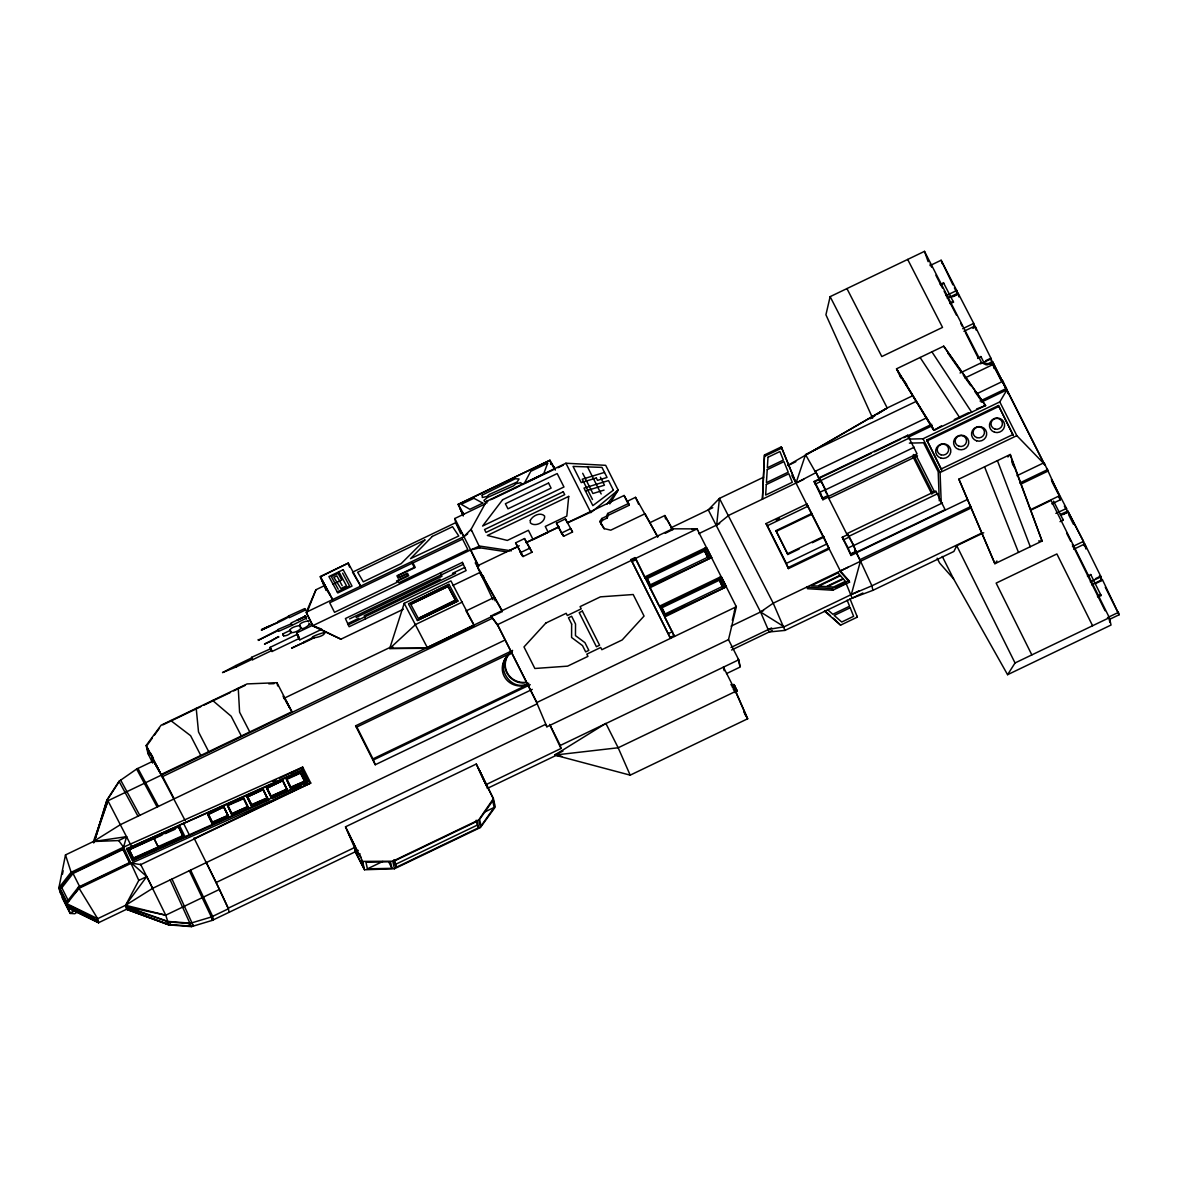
<?xml version="1.0" encoding="UTF-8"?>
<svg xmlns="http://www.w3.org/2000/svg" width="1178" height="1178" viewBox="0 0 1178 1178"><rect width="100%" height="100%" fill="white"/><g stroke="black" fill="none" stroke-linecap="round" stroke-linejoin="round"><path stroke-width="1.5" d="M764.493 454.958L762.431 499.163L764.493 454.958L781.279 446.904L796.019 483.054L841.151 572.596L849.559 582.168L832.772 590.237L807.548 588.706L806.812 587.071L832.021 588.602L848.808 580.548L849.559 582.168M185.947 836.969L132.658 860.765L126.694 848.94L301.583 770.162L307.561 781.986L304.174 784.165M129.109 849.765L178.526 826.868L182.929 835.57L182.855 836.439L133.512 858.482L129.109 849.765L162.004 835.069M132.658 860.765L126.738 848.248M133.512 858.482L129.153 849.264M133.541 857.982L158.22 846.953L153.847 837.882M178.526 826.868L182.855 836.439M207.726 814.72L224.041 806.797L228.341 816.074L212.069 823.334L207.726 814.72L224.041 806.797M212.069 823.334L207.77 814.072M212.32 822.17L208.329 814.248L212.32 822.17L227.825 815.441L223.849 807.328L228.341 816.074M227.398 805.296L231.713 814.558L248.028 806.65L243.669 798.036L227.398 805.296L231.713 814.558M243.463 798.772L227.958 805.487L231.933 813.6L247.454 806.68L243.478 798.551M243.669 798.036L247.984 807.298M246.997 797.167L263.312 789.26L267.612 798.537L251.341 805.796L246.997 797.167L263.121 789.79L267.612 798.537M251.341 805.796L247.041 796.534M251.591 804.633L247.601 796.711L251.591 804.633L267.097 797.904L263.121 789.79M266.626 788.406L282.941 780.499L287.255 789.761L270.984 797.02L266.626 788.406L282.941 780.499M267.215 788.156L271.205 796.063L286.725 789.142L282.735 781.22M270.984 797.02L266.67 787.758M286.313 778.982L290.613 788.259L305.058 781.176L300.714 772.562L286.313 778.982L290.613 788.259M286.843 779.394L290.848 787.302L286.843 779.394L300.523 773.077L304.498 781.205L290.863 787.081M305.014 781.824L300.523 773.077M307.502 782.678L301.583 770.162M505.259 639.934L120.509 824.6L93.43 841.519L65.482 854.933L58.9 887.8L59.342 889.802L67.396 905.749L98.127 920.71M62.463 874.238L63.156 870.778M986.222 364.841L981.554 362.677L924.494 251.356L830.137 296.65L825.925 314.776L872.633 418.131M728.505 639.625L736.338 606.758L697.037 528.893L672.579 528.804L490.961 615.976L498.117 626.092L536.329 701.808L546.901 726.782L728.505 639.625L738.709 659.813L740.299 666.984L726.531 673.595M734.409 611.249L735.352 607.789M732.304 620.276L735.823 606.066M67.396 905.749L66.94 903.747L79 888.345L131.583 863.106L140.727 864.637L310.756 783.075L302.717 767.143L123.528 847.159L70.945 872.397L58.9 887.8L66.94 903.747L97.671 918.693L125.604 905.293L138.798 880.378L123.528 847.159L126.591 836.66L93.43 841.519L93.739 842.962M94.269 841.254L106.83 800.127L119.022 781.308L136.633 769.043L153.7 760.855L185.226 820.713M94.152 842.211L106.565 801.555M495.128 600.809L494.362 597.349L466.032 610.94L474.381 625.842L450.938 580.901L404.216 603.327L389.682 648.533L427.658 648.268L472.761 626.622M94.314 841.283L107.949 800.775L492.787 616.065M106.83 800.127L107.949 800.775L93.43 841.519L118.698 840.562L126.65 836.748M307.296 611.75L315.954 589.736L324.48 585.643L332.667 599.558L320.239 576.572L348.276 563.113L360.704 586.099L352.517 572.184L455.724 522.649L454.796 518.511L485.189 503.934M507.335 656.264C499.369 668.574 511.782 685.537 525.771 682.548M315.954 589.736L306.251 612.236L306.633 613.443L312.98 626.019L340.913 639.183L403.406 609.203M601.236 524.181L599.911 521.412L601.781 518.497L606.405 516.288L607.686 513.475L628.581 503.448L624.104 495.482L567.384 522.693M604.108 528.848L600.618 523.179L602.488 520.264L607.112 518.055L608.378 515.242L629.273 505.215L628.581 503.448M609.806 503.889L618.155 490.048L605.683 465.325L565.926 463.234L486.44 501.386L471.097 529.305L463.911 536.564L306.251 612.236L312.98 626.019L321.638 629.096M909.298 439.085L923.037 438.761L999.783 401.919L1006.94 389.859L1002.993 381.201L976.96 393.688M983.718 532.765L956.742 545.708L953.885 551.466L872.913 590.34L852.136 598.174L845.51 581.991M942.267 556.428L953.62 578.928L1007.588 674.699L1015.038 662.964L1109.381 617.67L1051.085 500.429L1030.75 510.192M107.581 799.435L118.433 782.707M345.507 826.809L362.618 861.398L392.76 861.206L478.739 819.932L493.405 798.625L476.28 764.036L345.507 826.809L356.934 853.019L354.858 849.426M494.171 807.445L481.08 825.999L479.608 819.387L492.684 800.834L494.171 807.445L484.305 812.172M147.294 745.07L152.36 738.002M154.392 735.19L159.472 728.122M354.696 850.752L364.488 869.762L394.439 868.76L480.433 827.486L495.275 806.989L493.405 798.625M507.777 655.822L510.575 652.435M152.713 763.108L147.986 753.567L146.175 745.468L161.121 725.192L247.115 683.917L276.963 682.695L291.908 711.718L161.121 774.491M996.912 560.978L994.895 563.702L958.863 479.151L1010.268 454.472L1042.074 541.055L994.895 563.702L958.863 479.151M129.727 862.502L78.396 887.137L66.837 901.921L59.99 888.374L71.549 873.59L122.88 848.955L129.845 863.047L122.88 848.955M59.99 888.374L61.83 887.8L73.036 873.487L122.998 849.5M75.392 892.762L77.63 889.891M606.803 504.258L618.155 490.048L592.372 511.443L567.428 522.929L565.411 518.938L556.487 523.223L562.171 534.473M615.755 492.802L618.155 490.048M490.858 499.737L491.8 498.677M1007.926 456.976L1010.268 454.472L1011.033 457.314M519.586 486.205L521.589 484.07L520.779 482.671L515.993 483.716L513.564 485.822L487.53 497.425L483.981 500.356L484.762 501.725L487.721 501.445M467.695 533.811L463.911 536.564L455.724 522.649L460.731 533.752M291.04 623.044L305.367 616.168M305.19 616.079L305.455 616.801M278.376 630.451L258.409 640.184L278.17 629.906L278.774 631.261L291.997 625.371L291.467 623.869M290.23 630.834C288.242 627.948 300.066 624.664 300.14 626.092M252.239 659.047L251.591 657.339L270.837 648.636M299.772 625.901C297.901 623.133 307.959 620.188 308.489 621.395M270.366 648.239L270.16 647.326L297.298 634.309L297.784 635.03M290.789 632.041C291.231 634.162 302.422 629.994 300.655 627.226M252.21 658.576L252.652 659.724L271.617 650.609L271.396 649.814M300.243 627.079C301.141 631.629 309.814 624.973 309.519 623.648M297.931 636.238L296.62 632.998L312.612 625.312M271.058 649.638L272.015 651.508L270.881 648.504M297.254 634.338L298.152 637.048M272.015 651.508L299.153 638.476L298.756 637.077M298.181 636.783L299.757 639.845L320.431 629.921M553.042 465.855L554.853 469.168M62.036 897.474L70.091 913.421L74.567 910.358L85.641 915.439M77.792 911.684L74.803 913.73L70.091 913.421M870.159 418.764L874.812 415.819M877.904 413.861L887.211 407.971L913.009 395.587M537.448 703.693L152.698 888.3L125.604 905.293L126.502 909.298L168.866 924.892L191.454 926.644L212.114 920.43L358.23 850.369M630.186 775.153L554.72 755.069L605.86 723.395L618.17 747.765L630.186 775.153L747.691 718.757L735.676 691.368L723.366 666.998L724.205 670.738M788.067 465.266L887.211 407.971L830.137 296.65M906.677 384.411L900.169 375.561L934.154 430.191L985.544 405.512L943.696 346.17L896.532 368.817L933.226 429.646L934.154 430.191L941.502 425.847M807.298 454.119L887.211 407.971M511.841 652.509C492.242 662.64 509.75 693.68 528.775 683.255M841.136 572.582L840.385 570.947L971.379 507.865M930.046 265.565L941.119 260.25L956.742 290.51L957.567 294.206L951.25 297.239M462.954 514.874L459.656 507.262L463.337 515.949L458.154 504.302L549.949 460.245L554.779 468.726M458.213 504.567L549.949 460.245M326.188 590.502L320.298 576.837L348.276 563.113M492.728 498.898L518.865 486.352M522.119 484.791L553.145 469.889M940.147 284.163L943.74 283.176L940.486 284.752M558.004 467.725L563.261 465.192M333.05 584.2L341.738 580.032L338.13 573.377L331.371 576.616L338.189 589.236M946.022 295.442L949.321 294.073M946.067 295.634L956.742 290.51M947.348 298.019L950.661 296.65M947.406 298.211L958.067 293.101L973.72 323.405L974.471 326.777M337.188 591.857L349.542 585.922L342.621 573.126M953.326 296.517L957.199 294.662M278.406 622.043C232.802 641.774 296.002 616.079 288.404 616.065L304.749 608.584M278.096 621.424L288.536 616.359L288.963 617.139M261.398 629.921L270.675 625.695M261.516 630.171L270.646 625.768M289.199 617.728L305.5 609.954L305.264 609.217M949.88 302.923L953.135 301.362L953.488 302.128L950.234 303.688M277.979 629.479L291.216 623.81M296.797 620.35L305.558 616.065M298.387 619.893L304.233 617.081M291.997 625.371L306.295 618.185M290.789 631.496L290.127 630.392L282.808 633.926M272.015 640.655L264.49 644.101L278.582 636.842M283.132 634.824C283.545 637.696 292.218 633.661 290.716 631.467M252.372 659.312L251.812 657.839L235.688 665.585M236.277 666.91L222.524 672.594L235.733 665.614L236.307 666.939L252.386 659.179M349.586 618.921L463.322 564.336M324.244 631.879C327.911 637.843 295.619 641.053 324.465 632.395M303.777 642.039L313.569 637.298L313.922 637.975M291.761 648.003L303.953 642.378L291.849 648.15M356.124 617.493L441.927 576.322L440.41 572.95M304.057 642.673L313.849 637.931M515.611 542.852L524.519 538.567L529.923 548.109L531.985 552.261L523.061 556.546L515.611 542.852L523.061 556.546M347.716 623.618L358.819 618.288M440.263 579.193L364.223 615.696L365.636 618.803M452.455 573.347L464.736 567.457M962.662 328.721L973.72 323.405M348.246 624.796L455.547 573.303M963.928 331.283L974.986 325.982L991.199 358.804L992.053 362.603L987.311 364.871M519.277 545.782L477.075 566.044L475.22 562.834M525.918 542.602L559.094 526.684M517.613 546.842L509.338 550.568M524.519 538.567L526.537 542.557L558.505 527.214M972.895 328.368L975.472 327.131L976.15 330.12M408.471 603.799L448.995 584.347L457.918 601.045L417.41 620.482L408.663 604.314M410.283 603.534L448.995 584.347M448.082 586.394L410.754 604.314L448.082 586.394L455.636 600.53L419.928 617.67M657.722 536.903L635.516 497.337L627.108 501.372L629.273 505.215M521 552.379L529.923 548.109M452.735 585.525L480.683 572.11M162.903 724.868L200.775 706.697M204.059 705.121L230.402 692.473M233.7 690.897L245.23 685.36M563.599 536.284L572.523 532.014L570.815 528.583L561.891 532.868L563.599 536.284L556.487 523.223M455.444 600.014L418.308 618.45L410.754 604.314M657.707 536.815L645.014 513.741L610.778 530.174L604.358 528.642L599.911 521.412M765.126 456.077L781.912 448.008M462.365 602.046L415.643 624.458L389.682 648.533L392.848 647.016M151.02 753.508L148.649 754.656L147 747.279L159.752 771.929L152.242 758.279L153.111 762.166M977.607 357.994L981.156 356.949L977.902 358.51M960.055 372.999L981.554 362.677L993.113 364.458L1003.332 382.703L1002.993 381.201M985.677 360.689L990.86 358.2L991.567 361.528M980.567 363.796L991.199 358.804M284.31 698.171L390.124 647.385L389.874 648.356L426.038 648.106L473.968 625.106M649.785 522.752L664.834 515.522L672.771 529.688M986.649 364.444L992.583 361.587L1008.766 394.35M155.363 764.213L159.059 770.515M915.954 401.507L805.605 454.458L796.019 483.054L781.279 446.904M964.959 377.976L993.113 364.458L994.011 368.449M763.668 477.178L719.434 498.397L708.287 509.883L760.561 611.986L769.19 631.968L784.975 630.407L862.914 592.99M788.141 465.428L795.842 461.732M670.665 527.935L712.778 507.718M492.964 599.661L477.075 566.044L502.108 610.631L502.299 611.5L494.362 615.314L494.171 614.445M665.246 533.295L672.756 529.585L672.579 528.804M161.636 775.021L162.667 776.552L492.183 618.391M630.981 559.535L670.503 638.358L630.981 559.535L634.957 557.621L636.223 559.594L674.464 636.444L664.642 616.992L726.384 586.747L721.481 577.014L719.625 577.308L659.489 606.169L664.407 615.903L726.384 586.747M820.153 481.581L815.485 471.185L926.571 417.881M490.961 615.976L497.543 624.649L697.037 528.893L697.612 530.336M632.247 561.494L636.223 559.594M803.72 479.358L728.858 515.287L716.68 525.049L719.434 498.397L773.224 603.195L784.975 630.407M698.701 533.678L719.684 523.606M819.432 479.858L818.99 477.841L907.693 435.271L917.073 453.839L828.37 496.424L828.811 498.441L847.571 535.607L847.115 533.59L935.833 491.005L945.33 510.089M871.219 453.339L819.093 478.356L815.485 471.185M874.474 451.778L900.537 439.261M903.806 437.701L931.769 424.271M980.081 401.08L1006.601 388.357M822.892 499.737L822.538 498.147L827.898 495.57L828.252 497.16L822.892 499.737L814.131 481.493L819.49 478.916L819.859 480.506M814.219 481.89L819.579 479.313M932.181 425.744L908.15 437.288L907.693 435.271M981.289 402.184L1006.94 389.859L1044.459 464.191L1016.82 435.654L999.783 401.919M909.593 437.907L820.889 480.491L825.572 489.783L914.29 447.198M814.131 481.493L815.839 483.863L821.199 481.287L828.37 496.424M954.239 419.574L968.714 412.624M926.777 439.954L941.605 469.875L926.777 439.954L998.473 405.526L1013.301 435.462L998.473 405.526M822.538 498.147L820.05 492.198L825.41 489.621M926.998 440.94L998.694 406.528M634.957 557.621L644.999 578.059L644.749 576.97L704.886 548.109L706.741 547.814L711.645 557.547L649.903 587.793L658.914 605.625M662.905 569.46L666.159 567.899M692.208 555.398L700.35 551.481M649.152 583.007L646.722 577.603L704.194 550.023L708.066 558.298L704.194 550.023M646.972 578.678L704.429 551.098M799.214 549.007L787.773 554.499L787.596 553.719L823.569 536.461L829.297 548.977L788.421 568.591L766.009 523.606L806.886 503.993L823.731 537.242L812.29 542.734M776.052 519.94L779.321 518.364M766.009 523.606L767.364 525.712L808.241 506.098M828.811 498.441L917.529 455.857M532.279 689.38L375.252 764.743L355.609 725.825L512.621 650.447M707.816 557.209L650.359 584.789L646.722 577.603M355.609 725.825L357.125 728.181L356.875 727.017L512.239 652.45M649.903 587.793L649.667 586.703L711.645 557.547M787.773 554.499L775.963 530.66L811.922 513.402M776.14 531.44L812.098 514.182M273.002 781.382L276.3 779.807M279.613 778.216L302.717 767.143M290.613 773.416L302.172 767.865L309.858 783.075L194.252 838.559M941.384 468.888L1013.08 434.461M941.237 502.829L940.073 472.496L1016.82 435.654M676.01 599.44L685.787 594.743M708.567 583.817L715.09 580.68M664.613 613.635L661.462 606.803L718.933 579.208L722.806 587.498L718.933 579.208M126.62 864.593L79.868 887.034L73.036 873.487M661.712 607.877L719.169 580.298M722.556 586.408L665.099 613.988L661.462 606.803M681.753 607.2L685.036 605.625M375.252 764.743L372.955 758.897L528.333 684.33M373.22 760.06L530.233 684.698M788.421 568.591L786.374 563.379L827.25 543.765M842.27 537.227L847.63 534.665L853.535 545.37L856.391 552.909L851.031 555.471L842.27 537.227L848.175 547.947L853.535 545.37M847.115 533.59L849.014 536.24L937.732 493.656M843.963 539.598L849.323 537.035M788.2 567.56L829.062 547.947M138.813 880.408L146.749 876.565L165.745 915.188L168.866 924.892L126.502 909.298L98.569 922.713L67.838 907.752L59.798 891.82M668.589 633.484L672.564 631.585M856.951 554.19L853.711 545.532L942.429 502.947M670.282 637.386L674.258 635.487M736.338 606.758L536.844 702.515L497.543 624.649M851.031 555.471L850.678 553.881L856.038 551.319M850.766 554.278L856.126 551.716M856.494 552.173L945.212 509.588M967.477 499.457L856.612 552.673L871.897 585.805L872.913 590.34M1016.997 475.691L1044.12 462.674L1047.949 471.112L1021.179 483.967M860.117 559.609L970.981 506.393M1019.692 483.009L1047.61 469.61M848.086 567.251L773.224 603.195L760.561 611.986L784.15 626.77L859.027 590.841M731.126 626.107L763.565 610.543M194.002 838.029L216.134 882.513L545.664 724.337L546.901 726.782M835.762 587.955L846.172 582.963M219.432 889.419L228.385 908.798L211.348 916.985L190.674 923.184L168.101 921.432L125.913 906.677L165.745 915.188L219.432 889.419L206.4 862.59M731.008 647.458L771.619 627.962M731.582 650.02L772.194 630.524M981.819 533.045L871.897 585.805L851.326 594.537L860.441 561.111L854.61 549.537M1030.824 509.529L1059.405 495.805L1046.786 468.314M1051.851 503.86L1060.303 499.796L1059.405 495.805M485.954 784.681L560.978 748.486L560.286 745.453L738.709 659.813M229.165 912.317L228.252 908.179L355.138 847.276L347.422 830.902M1055.871 513.372L1066.532 508.484L1051.468 479.49L1051.91 481.449M561.832 756.364L554.72 755.069L562.937 751.122M487.28 788.435L558.431 754.288M1084.643 546.43L1083.51 541.379L1067.857 511.061L1060.391 514.433M1061.025 515.213L1067.356 512.18L1066.532 508.484M1063.116 514.491L1066.988 512.621M355.079 850.221L357.729 854.786L359.982 853.711M824.453 611.073L840.577 625.15L857.363 617.095L850.001 598.807M1060.023 521.663L1063.278 520.102L1062.924 519.321M735.676 691.368L618.17 747.765L554.72 755.069L558.136 753.684M367.433 868.834L391.965 868.333L390.492 861.766L365.96 862.252L367.433 868.834L382.776 861.457M476.221 820.227L477.311 825.101L394.983 864.623L396.309 867.244L478.651 827.736L477.193 821.228L394.866 860.75L396.309 867.244M1072.451 546.68L1083.51 541.379M1073.718 549.257L1084.776 543.941L1100.988 576.764L1101.842 580.563L1095.525 583.596M1087.397 575.954L1090.946 574.923L1087.692 576.484M1095.466 578.663L1100.635 576.175M1090.327 581.888L1100.988 576.764M1091.697 584.582L1094.951 583.11M1091.697 584.686L1102.372 579.561L1119.1 614.769L1109.617 619.319M1097.41 596.156L1100.664 594.596L1101.091 595.523L1097.837 597.084M1107.497 617.625L1118.555 612.324M1007.588 674.699L1111.031 625.047L1109.381 617.67M126.694 848.94L179.984 825.145M183.312 823.658L301.539 770.854M165.303 833.597L175.169 829.194M158.25 846.599L182.929 835.57M212.128 822.686L228.385 815.426M231.757 813.924L248.028 806.65M251.385 805.148L267.656 797.889M271.028 796.372L287.299 789.113M290.657 787.611L305.058 781.176M132.702 860.073L307.561 781.986M189.275 835.482L269.291 799.744M272.53 798.286L300.861 785.638M310.756 783.075L131.583 863.106L146.749 876.565L125.604 905.293L165.745 915.188M976.636 408.957L985.544 405.512L943.696 346.17M604.505 472.407L582.256 479.225L592.505 499.531M585.466 491.005L604.461 485.189L600.427 477.208M604.049 490.107L592.902 493.508L582.698 473.291M506.481 551.79L479.947 547.814L470.64 549.92L312.995 625.592L340.913 639.183M768.616 629.405L784.15 626.77M691.677 529.437L697.037 528.893M514.639 487.707L516.155 487.618M268.79 683.814L274.032 683.667M909.387 443.119L923.581 442.781L938.189 471.715L939.308 500.886M1038.643 540.952L1042.074 541.055L1011.416 458.728M554.72 755.069L558.372 755.216M72.638 912.773L70.15 912.611L63.759 899.948M511.399 550.833L479.549 546.047L470.64 549.92L477.812 565.764M984.366 405.099L985.544 405.512M67.838 907.752L98.569 922.713L98.289 921.24M70.224 906.176L78.808 910.358M83.343 912.567L86.554 914.128M71.136 906.81L81.724 911.963M83.24 912.7L93.842 917.853M78.558 909.828L81.68 911.743M736.81 690.838L736.353 690.146M170.766 720.553L190.6 735.69L200.79 755.451M212.644 700.454L231.153 716.224L241.343 735.985M827.501 609.615L832.831 614.268L849.574 606.228L847.129 600.191M825.16 611.132L830.534 615.829M833.214 618.17L840.577 625.15M296.709 632.939L299.83 639.787M299.153 638.476L298.432 637.313M289.921 629.921L290.48 630.966M291.157 632.792L290.819 631.717M282.956 634.073L283.28 634.78M283.736 635.884L282.985 634.324M270.16 647.326L271.117 649.196M258.159 639.507L258.586 640.434M251.591 657.339L251.974 658.075M953.62 578.928L939.602 563.01L937.158 558.195M840.385 570.947L848.808 580.548M118.698 840.562L123.528 847.159M818.99 477.841L821.199 481.287M816.295 485.041L814.896 483.098L815.117 484.055M844.435 540.79L843.036 538.832L843.242 539.789M947.642 352.782L961.277 372.219M963.383 375.208L970.731 385.662M974.928 391.656L981.23 400.623M278.671 637.269L278.376 636.635M271.868 640.434L278.45 636.591M931.901 351.839L971.644 412.197M920.106 357.494L959.849 417.851M305.352 609.777L305.352 609.438M480.241 573.804L484.364 580.489L483.348 575.939M934.154 430.191L896.532 368.817L900.993 378.109M745.085 714.486L747.691 718.757M743.701 711.806L745.571 714.884M734.571 685.714L733.747 684.374L734.144 685.449M730.92 684.477L731.391 685.243M192.603 924.671L193.413 926.055L171.988 879.038M462.586 512.577L463.219 513.652M305.249 615.829L306.192 617.773M306.295 618.612L305.897 617.773M120.701 780.145L139.799 815.353M119.022 781.308L137.973 816.221M856.73 615.976L857.363 617.095M458.154 504.302L463.793 514.197M551.363 463.087L555.324 470.096M994.173 366.785L1004.392 385.029L1004.112 383.763M665.393 516.759L672.447 529.334M565.411 518.938L572.523 532.014M526.537 542.557L531.985 552.261M520.676 552.821L522.458 555.987L519.866 551.289M477.782 567.811L502.299 611.5M286.136 701.44L291.908 711.718M137.929 768.424L158.426 806.415M136.633 769.043L157.13 807.018M791.852 475.573L796.019 483.054L815.824 472.702L805.737 455.017M284.737 698.878L289.67 707.831M153.243 760.384L158.883 770.603M734.395 685.272L734.895 686.303M290.362 708.832L283.25 695.918L283.854 698.598M1058.624 496.718L1060.303 499.796M448.273 586.909L455.636 600.53M404.216 603.327L427.658 648.268M338.896 571.772L346.509 585.849L340.898 588.544L333.845 577.338L336.864 575.88L342.165 585.672M560.757 531.661L561.567 533.192M107.949 800.775L131.17 845.701M554.072 467.695L553.572 466.871L553.851 468.152M308.695 621.793L308.047 620.939M309.107 623.618L309.917 624.929L309.652 624.016M283.059 634.25L283.677 635.664M236.071 666.557L236.086 666.365M324.495 632.719L324.789 633.057M734.792 685.979L735.263 687.01M735.72 689.042L736.147 689.881M731.95 686.273L732.583 687.51M162.667 776.552L174.197 798.831M1068.284 512.003L1083.171 540.893L1084.172 545.385M943.401 282.602L953.488 302.128M1053.53 501.151L1063.278 520.102M930.09 264.034L931.739 267.229M935.862 275.21L942.459 288.006M944.108 291.202L956.492 315.174M960.615 323.17L962.264 326.365M249.765 731.936L239.59 712.175L238.251 688.158M208.683 751.652L198.508 731.891L196.211 708.346M161.298 774.402L162.417 776.994L146.175 745.468M907.678 259.425L942.533 327.396L881.792 356.551L846.938 288.581M359.408 854.168L361.028 857.319M354.725 850.516L363.649 867.877L362.102 860.558M1006.94 390.198L1044.753 465.119M952.884 284.826L941.119 260.25M954.386 287.903L957.567 294.206M993.407 365.283L1001.359 381.039M1052.248 482.244L1055.429 488.546M1056.048 489.665L1057.711 492.934M1064.338 506.069L1065.987 509.352M1068.711 514.86L1073.482 524.328M1099.457 575.836L1101.842 580.563M1105.288 587.262L1119.1 614.769M965.371 332.535L978.285 358.112M1066.62 533.163L1070.728 541.291M1072.363 544.545L1105.097 610.749M923.037 438.761L940.073 472.496M916.057 455.371L934.876 492.64M913.348 454.502L932.976 493.391M913.112 456.976L931.872 494.142M849.014 536.24L853.711 545.532M825.101 490.652L826.647 493.715M815.839 483.863L820.05 492.198M775.963 530.66L787.596 553.719M767.364 525.712L786.374 563.379M704.886 548.109L709.804 557.842M719.625 577.308L724.529 587.042M627.138 501.887L624.104 495.482M644.749 576.97L649.667 586.703M587.513 466.9L601.178 493.98M565.926 463.234L590.885 512.68M550.008 460.51L551.348 464.647L550.597 463.16M520.264 552.07L521.28 554.102M454.796 518.511L478.886 566.25M550.097 725.25L560.286 745.453M348.335 563.379L349.527 567.06M477.311 825.101L478.651 827.736M356.875 727.017L372.955 758.897M388.902 862.281L391.965 868.333M283.618 782.575L287.255 789.761M153.817 838.25L158.22 846.953M140.462 864.092L152.713 888.359M96.861 919.326L98.569 922.713L97.671 918.693L78.396 887.137M71.549 873.59L65.482 854.933M61.83 887.8L68.663 901.361M1092.595 625.739L1056.887 553.954L996.146 583.11L1031.84 654.894M956.742 545.708L1015.038 662.964M1008.309 393.585L993.142 362.868L993.834 366.019M1090.651 574.393L1101.091 595.523M980.862 356.419L983.792 362.353M151.829 755.142L153.434 758.396M735.219 686.818L735.632 687.761M735.293 688.099L737.178 691.486L736.795 690.411M492.699 797.418L479.181 770.014L487.839 788.421M554.19 468.608L554.47 469.433M300.096 625.93L300.743 627.344M297.901 634.883L298.726 636.65M190.615 870.1L212.644 916.351L213.409 919.812M189.334 870.719L211.348 916.985L212.114 920.43M170.162 879.907L191.454 926.644M324.524 586.791L321.638 579.414M549.625 724.411L560.978 748.486M478.209 768.13L485.925 784.504M216.134 882.513L228.252 908.179M735.676 687.731L736.5 689.542M734.836 687.201L735.263 688.129M733.467 688.806L733.835 689.586M733.246 688.85L733.894 690.205M348.614 833.229L356.801 850.634L357.729 854.786M476.28 764.036L486.926 786.742M832.021 588.602L832.772 590.237M324.48 585.643L326.63 590.399M638.609 504.258L635.516 497.337M734.939 687.319L734.115 685.552M735.249 690.794L746.513 716.43M554.013 468.226L553.071 466.061M305.956 617.316L306.354 618.17M305.352 616.668L306.516 618.906L306.206 617.935M291.57 624.163L291.967 625.062M847.924 547.711L850.678 553.881M819.785 491.962L822.067 497.823M736.324 689.277L736.824 690.308M734.468 691.501L734.939 692.62M984.558 466.812L1018.484 552.379M299.816 626.122L299.521 625.327M645.014 513.741L645.721 515.508M607.686 513.475L608.378 515.242M606.405 516.288L607.112 518.055M601.781 518.497L602.488 520.264M997.413 460.642L1030.279 546.725M736.603 689.91L737.06 690.912M733.879 684.948L734.336 685.949M457.918 601.045L417.41 620.482M924.494 251.356L928.146 261.693M300.788 627.565L301.141 628.551M252.357 658.914L252.666 659.709M1013.934 466.915L1011.725 459.803L1012.727 464.809M1118.099 611.559L1118.54 613.532M1109.072 618.818L1109.867 622.323M1085.262 545.09L1085.939 548.094M1084.776 543.941L1085.91 549.007M1067.857 511.061L1068.431 513.593M1058.521 494.259L1059.228 497.425M1044.12 462.674L1044.459 464.191M1005.776 387.061L1006.115 388.563M992.583 361.587L993.128 364.061M973.72 324.421L974.383 327.41M958.067 293.101L958.921 296.9M956.33 289.891L957.037 293.027M941.678 261.516L942.12 263.489M855.346 550.038L855.552 550.98M849.986 552.6L850.192 553.557M820.256 480.521L820.477 481.478M823.569 536.461L823.731 537.242M806.886 503.993L807.107 505.023M738.267 659.135L739.755 665.806M664.834 515.522L665.599 518.983M486.44 501.386L486.838 503.139M479.947 547.814L471.097 529.305L471.494 531.072M493.037 798.934L494.392 805.016M478.739 819.932L480.433 827.486M393.894 859.749L394.615 862.988M392.76 861.206L394.439 868.76M323.95 584.362L324.23 585.569M362.618 861.398L364.488 869.762M276.963 682.695L277.684 685.935M528.48 684.285A18.642 17.847 -12.6 0 1 504.11 676.157A18.642 17.847 -12.6 0 1 512.356 652.362M525.182 682.401A18.819 18.009 -12.6 0 1 506.511 671.239A18.819 18.009 -12.6 0 1 512.268 650.55M571.639 624.06L571.58 637.475L582.506 645.603L585.687 651.89L588.838 650.374L584.936 642.643L575.468 635.605L575.527 624.001L571.624 616.271L568.459 617.787L571.639 624.06M766.304 484.541L765.656 495.069L792.293 482.288L788.848 473.733L766.304 484.541M767.231 469.654L766.422 482.656L788.229 472.201L783.974 461.629L767.231 469.654M767.997 457.241L767.349 467.769L783.355 460.083L779.91 451.527L767.997 457.241M568.724 496.394L566.809 516.111L545.267 526.448L548.226 532.323L533.089 539.583L528.407 530.306L507.335 540.437L487.353 535.46L568.724 496.394M530.306 520.411L530.336 522.841C534.768 527.391 545.532 522.355 544.604 515.993C540.408 511.797 532.559 515.699 530.306 520.411M547.682 463.19L543.676 473.865L524.416 483.186L530.763 471.303L547.682 463.19M179.395 825.204L185.285 837.264L189.555 835.349L183.532 823.363L179.395 825.204M482.185 495.099L482.288 497.499L486.941 496.498L489.326 494.451L517.113 481.993L519.071 478.975L515.257 478.739L482.185 495.099M502.594 499.766L482.597 526.036L563.967 486.985L557.194 473.571L502.594 499.766M545.841 623.059L523.989 646.943L534.856 668.486L567.59 666.144L587.94 656.382L586.821 654.143L600.706 647.473L601.84 649.711L622.19 639.948L644.057 616.065L633.19 594.522L600.441 596.848L580.091 606.626L581.225 608.864L567.325 615.534L566.191 613.296L545.841 623.059M432.326 536.417L410.504 558.666L458.772 535.975L452.543 526.713L432.326 536.417M424.875 539.995L401.168 563.614L363.266 581.814L357.656 572.258L424.875 539.995M613.37 490.181L592.843 505.627L583.994 488.104L608.525 480.58L613.37 490.181M343.166 569.725L328.912 576.557L337.777 592.961L352.031 586.114L343.166 569.725M482.789 503.094L469.875 509.294L461.187 504.272L473.909 498.279L482.789 503.094M548.536 483.039L505.391 503.742L507.954 508.822L551.098 488.119L548.536 483.039M412.153 563.217L329.707 602.783L334.523 612.324L397.163 582.271L396.515 580.99L407.485 575.733L406.66 574.098L398.149 578.177L396.927 575.762L414.288 567.428L412.153 563.217M462.556 539.097L412.963 562.907L415.26 567.457L398.105 575.703L398.959 577.397L407.485 573.303L408.707 575.703L398.002 580.842L398.827 582.727L467.857 549.596L462.556 539.097M563.261 491.756L484.541 529.54L485.999 532.427L564.718 494.642L563.261 491.756M462.439 562.377L345.419 618.538L349.13 626.725L466.135 570.564L462.439 562.377M582.359 611.102L579.208 612.619L596.421 646.737L599.587 645.22L582.359 611.102M838.029 572.92L811.392 585.702L817.547 586.084L840.091 575.262L838.029 572.92M840.459 575.674L818.651 586.143L826.264 586.6L843.006 578.575L840.459 575.674M843.374 578.987L827.368 586.673L833.523 587.042L845.421 581.328L843.374 578.987M850.192 607.76L834.186 615.446L841.725 622.028L853.623 616.315L850.192 607.76M596.318 477.974L581.225 482.597L573.053 466.414L601.973 467.386L607.038 477.443L597.526 480.359L596.318 477.974M189.143 923.523L169.853 922.021L170.412 924.553L189.702 926.041L189.143 923.523M166.746 921.358L127.46 907.62L127.857 909.401L167.32 923.905L166.746 921.358M330.017 594.816L321.55 579.061L330.017 594.816M976.606 440.822A7.613 7.274 -12.6 0 0 986.575 432.414A7.613 7.274 -12.6 0 0 974.162 428.453A7.613 7.274 -12.6 0 0 976.606 440.822M958.671 449.436A7.613 7.274 -12.6 0 0 968.655 441.014A7.613 7.274 -12.6 0 0 956.241 437.053A7.613 7.274 -12.6 0 0 958.671 449.436M940.751 458.036A7.613 7.274 -12.6 0 0 950.72 449.628A7.613 7.274 -12.6 0 0 938.321 445.667A7.613 7.274 -12.6 0 0 940.751 458.036M994.526 432.223A7.613 7.274 -12.6 0 0 1004.495 423.815A7.613 7.274 -12.6 0 0 992.097 419.854A7.613 7.274 -12.6 0 0 994.526 432.223M941.045 454.841A5.728 5.478 -12.6 0 0 948.555 448.509A5.728 5.478 -12.6 0 0 939.205 445.52A5.728 5.478 -12.6 0 0 941.045 454.841M994.821 429.028A5.728 5.478 -12.6 0 0 1002.331 422.696A5.728 5.478 -12.6 0 0 992.98 419.707A5.728 5.478 -12.6 0 0 994.821 429.028M976.886 437.627A5.728 5.478 -12.6 0 0 984.396 431.295A5.728 5.478 -12.6 0 0 975.06 428.306A5.728 5.478 -12.6 0 0 976.886 437.627M958.966 446.241A5.728 5.478 -12.6 0 0 966.475 439.895A5.728 5.478 -12.6 0 0 957.125 436.92A5.728 5.478 -12.6 0 0 958.966 446.241"/></g></svg>
